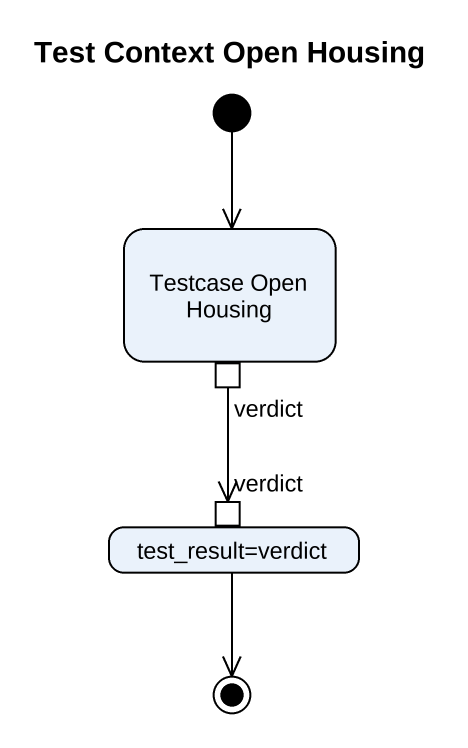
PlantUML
@startuml
title Test Context Open Housing
hide empty description
state "Testcase Open Housing" as Testcase_Open_Housing {
  state verdict <<outputPin>>
}
state "test_result=verdict" as test_result_verdict {
  state "verdict" as verdict_2 <<inputPin>>
}
[*] --> Testcase_Open_Housing
verdict --> verdict_2
test_result_verdict --> [*]
@enduml
